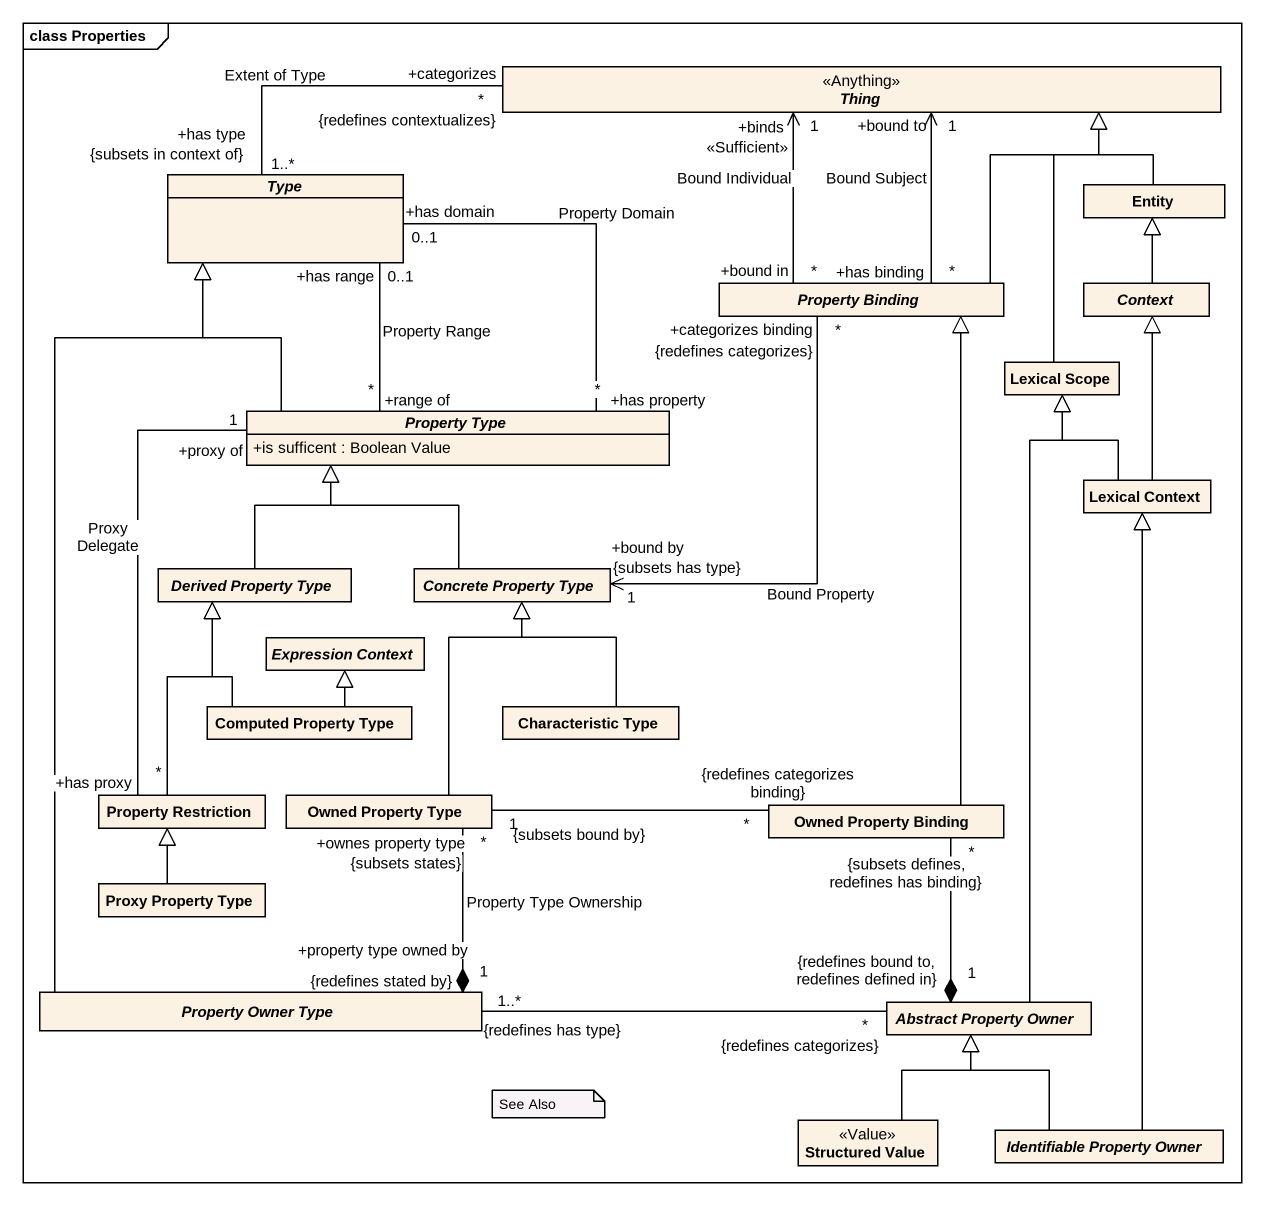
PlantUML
@startuml
mainframe class Properties
hide circle
hide empty members
skinparam classAttributeIconSize 0
abstract class Thing <<Anything>>
abstract class Type
class "Entity" as Entity_
abstract class "Property Binding" as Property_Binding
abstract class Context
class "Lexical Scope" as Lexical_Scope
abstract class "Property Type" as Property_Type {
  +is sufficent : Boolean Value
}
class "Lexical Context" as Lexical_Context
abstract class "Derived Property Type" as Derived_Property_Type
abstract class "Concrete Property Type" as Concrete_Property_Type
abstract class "Expression Context" as Expression_Context
class "Computed Property Type" as Computed_Property_Type
class "Characteristic Type" as Characteristic_Type
class "Property Restriction" as Property_Restriction
class "Owned Property Type" as Owned_Property_Type
class "Owned Property Binding" as Owned_Property_Binding
class "Proxy Property Type" as Proxy_Property_Type
abstract class "Property Owner Type" as Property_Owner_Type
abstract class "Abstract Property Owner" as Abstract_Property_Owner
class "Structured Value" as Structured_Value <<Value>>
abstract class "Identifiable Property Owner" as Identifiable_Property_Owner
Thing "+bound to\n1" <-- "+has binding\n*" Property_Binding : Bound Subject
Type "+has type\n1..*\n{subsets in context of}" -right- "+categorizes\n*\n{redefines contextualizes}" Thing : Extent of Type
Type "+has domain\n0..1" -- "+has property\n*" Property_Type : Property Domain
Entity_ -left-|> Thing
Property_Binding -up-|> Thing
Property_Binding "+bound in\n*" -up-> "+binds\n<<Sufficient>>\n1" Thing : Bound Individual
Context -up-|> Entity_
Lexical_Scope -up-|> Thing
Property_Type -up-|> Type
Property_Type "+range of\n*" -up- "+has range\n0..1" Type : Property Range
Lexical_Context -up-|> Context
Lexical_Context -up-|> Lexical_Scope
Derived_Property_Type -up-|> Property_Type
Concrete_Property_Type "+bound by\n1\n{subsets has type}" <-up- "+categorizes binding\n*\n{redefines categorizes}" Property_Binding : Bound Property
Concrete_Property_Type -up-|> Property_Type
Computed_Property_Type -up-|> Derived_Property_Type
Computed_Property_Type -up-|> Expression_Context
Characteristic_Type -up-|> Concrete_Property_Type
Property_Restriction "+has proxy\n*" -up- "+proxy of\n1" Property_Type : Proxy Delegate
Property_Restriction -up-|> Derived_Property_Type
Owned_Property_Type -up-|> Concrete_Property_Type
Owned_Property_Binding -up-|> Property_Binding
Owned_Property_Binding "*\n{redefines categorizes binding}" -left- "1\n{subsets bound by}" Owned_Property_Type
Proxy_Property_Type -up-|> Property_Restriction
Property_Owner_Type -up-|> Type
Property_Owner_Type "1\n{redefines stated by}\n+property type owned by" *-up- "*\n{subsets states}\n+ownes property type" Owned_Property_Type : Property Type Ownership
Property_Owner_Type "1..*\n{redefines has type}" -right- "*\n{redefines categorizes}" Abstract_Property_Owner
Abstract_Property_Owner -up-|> Lexical_Scope
Abstract_Property_Owner "1\n{redefines bound to, redefines defined in}" *-up- "*\n{subsets defines, redefines has binding}" Owned_Property_Binding
Structured_Value -up-|> Abstract_Property_Owner
Identifiable_Property_Owner -up-|> Lexical_Context
Identifiable_Property_Owner -up-|> Abstract_Property_Owner
note as N1
  See Also
end note
@enduml
